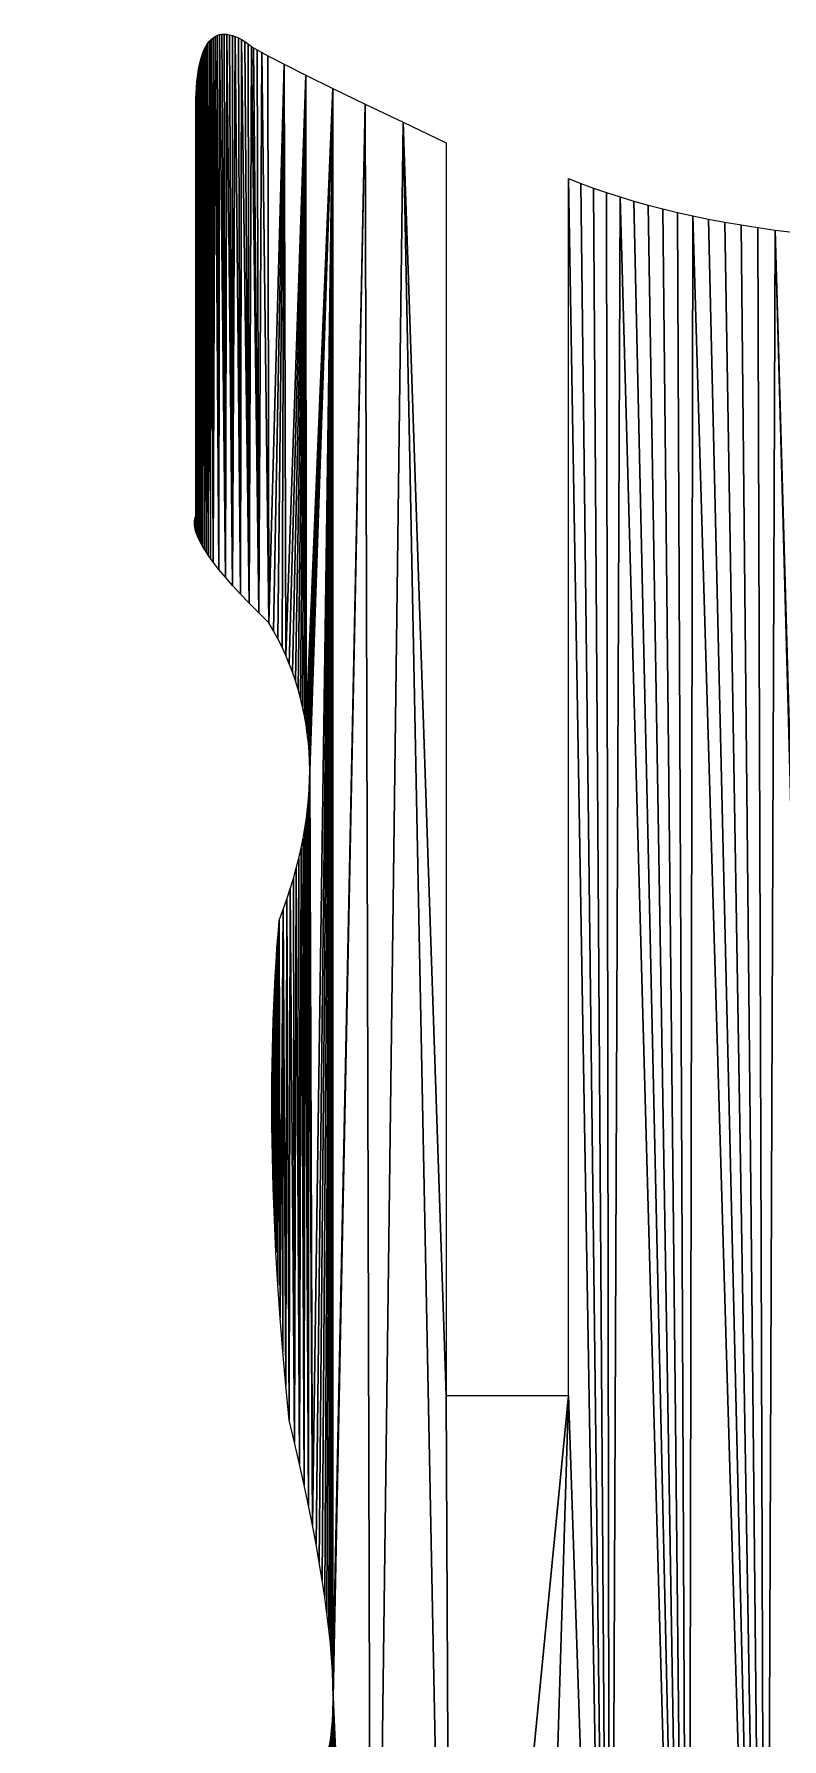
# Model space of a CAD drawing. Extents: x 10 to 917, y 10 to 841.
# Drawn here: x 160.7 to 199.5, y 659.7 to 748.3 of the extents above; entities that cross this region are included whole.
import ezdxf

# ---------------------------------------------------------------- set-up
doc = ezdxf.new("R2010")
doc.units = 0
doc.header["$MEASUREMENT"] = 0
doc.layers.get('0').update_dxf_attribs({"linetype": 'CONTINUOUS'})

msp = doc.modelspace()

# ---------------------------------------------------------------- linework, layer by layer
for p, q in [((169.989, 748.085), (170.095, 748.154)), ((170.095, 748.154), (170.206, 748.207)), ((170.206, 748.207), (170.322, 748.245)), ((170.322, 748.245), (170.445, 748.267)), ((170.445, 748.267), (170.574, 748.274)), ((170.574, 748.274), (170.708, 748.265)), ((170.708, 748.265), (170.848, 748.241)), ((170.848, 748.241), (170.994, 748.201)), ((170.994, 748.201), (171.146, 748.146)), ((171.146, 748.146), (171.304, 748.075)), ((169.417, 747.172), (169.481, 747.349)), ((169.481, 747.349), (169.551, 747.511)), ((169.551, 747.511), (169.627, 747.656)), ((169.627, 747.656), (169.709, 747.787)), ((169.709, 747.787), (169.797, 747.902)), ((169.797, 747.902), (169.89, 748.001)), ((169.89, 748.001), (169.989, 748.085)), ((171.304, 748.075), (171.467, 747.989)), ((171.467, 747.989), (171.636, 747.887)), ((171.636, 747.887), (171.812, 747.77)), ((171.812, 747.77), (171.993, 747.638)), ((171.993, 747.638), (172.098, 747.561)), ((172.098, 747.561), (172.274, 747.453)), ((172.274, 747.453), (172.52, 747.314)), ((172.52, 747.314), (172.836, 747.143)), ((169.218, 746.31), (169.259, 746.549)), ((169.259, 746.549), (169.306, 746.772)), ((169.306, 746.772), (169.358, 746.98)), ((169.358, 746.98), (169.417, 747.172)), ((172.836, 747.143), (173.679, 746.705)), ((173.679, 746.705), (174.803, 746.142)), ((169.112, 745.201), (169.13, 745.501)), ((169.13, 745.501), (169.153, 745.786)), ((169.153, 745.786), (169.182, 746.056)), ((169.182, 746.056), (169.218, 746.31)), ((174.803, 746.142), (176.208, 745.452)), ((169.094, 744.553), (169.1, 744.885)), ((169.1, 744.885), (169.112, 745.201)), ((176.208, 745.452), (177.894, 744.635)), ((177.894, 744.635), (179.861, 743.692)), ((169.094, 744.206), (169.094, 744.553)), ((169.094, 723.262), (169.094, 744.206)), ((179.861, 743.692), (182.109, 742.622)), ((182.109, 742.622), (182.109, 677.577)), ((188.45, 677.577), (188.45, 740.774)), ((188.45, 740.774), (189.093, 740.52)), ((189.093, 740.52), (189.755, 740.276)), ((189.755, 740.276), (190.436, 740.042)), ((190.436, 740.042), (191.136, 739.817)), ((191.136, 739.817), (191.855, 739.602)), ((191.855, 739.602), (192.594, 739.396)), ((192.594, 739.396), (193.352, 739.2)), ((193.352, 739.2), (194.128, 739.014)), ((194.128, 739.014), (194.924, 738.837)), ((194.924, 738.837), (195.739, 738.67)), ((195.739, 738.67), (196.573, 738.513)), ((196.573, 738.513), (197.427, 738.365)), ((197.427, 738.365), (198.299, 738.227)), ((198.299, 738.227), (199.191, 738.099)), ((199.191, 738.099), (200.101, 737.98)), ((169.019, 722.887), (169.023, 722.989)), ((169.025, 722.778), (169.019, 722.887)), ((169.023, 722.989), (169.037, 723.086)), ((169.041, 722.665), (169.025, 722.778)), ((169.037, 723.086), (169.061, 723.177)), ((169.066, 722.545), (169.041, 722.665)), ((169.061, 723.177), (169.094, 723.262)), ((169.102, 722.42), (169.066, 722.545)), ((169.147, 722.289), (169.102, 722.42)), ((169.202, 722.152), (169.147, 722.289)), ((169.267, 722.01), (169.202, 722.152)), ((169.341, 721.862), (169.267, 722.01)), ((169.426, 721.708), (169.341, 721.862)), ((169.52, 721.548), (169.426, 721.708)), ((169.624, 721.383), (169.52, 721.548)), ((169.738, 721.212), (169.624, 721.383)), ((169.862, 721.036), (169.738, 721.212)), ((169.995, 720.854), (169.862, 721.036)), ((170.292, 720.472), (169.995, 720.854)), ((170.628, 720.068), (170.292, 720.472)), ((171.003, 719.64), (170.628, 720.068)), ((171.417, 719.19), (171.003, 719.64)), ((171.871, 718.718), (171.417, 719.19)), ((172.364, 718.222), (171.871, 718.718)), ((172.896, 717.704), (172.364, 718.222)), ((173.136, 717.285), (172.896, 717.704)), ((173.361, 716.862), (173.136, 717.285)), ((173.572, 716.435), (173.361, 716.862)), ((173.768, 716.004), (173.572, 716.435)), ((173.95, 715.569), (173.768, 716.004)), ((174.118, 715.129), (173.95, 715.569)), ((174.271, 714.686), (174.118, 715.129)), ((174.41, 714.238), (174.271, 714.686)), ((174.534, 713.787), (174.41, 714.238)), ((174.644, 713.331), (174.534, 713.787)), ((174.74, 712.871), (174.644, 713.331)), ((174.821, 712.407), (174.74, 712.871)), ((174.888, 711.939), (174.821, 712.407)), ((174.941, 711.467), (174.888, 711.939)), ((174.979, 710.99), (174.941, 711.467)), ((175.002, 710.51), (174.979, 710.99)), ((175.011, 710.025), (175.002, 710.51)), ((174.987, 709.044), (175.006, 709.537)), ((175.006, 709.537), (175.011, 710.025)), ((174.905, 708.046), (174.953, 708.547)), ((174.953, 708.547), (174.987, 709.044)), ((174.765, 707.032), (174.842, 707.541)), ((174.842, 707.541), (174.905, 708.046)), ((174.673, 706.518), (174.765, 707.032)), ((174.447, 705.479), (174.567, 706.001)), ((174.567, 706.001), (174.673, 706.518)), ((174.163, 704.424), (174.312, 704.954)), ((174.312, 704.954), (174.447, 705.479)), ((173.822, 703.352), (174, 703.89)), ((174, 703.89), (174.163, 704.424)), ((173.629, 702.81), (173.822, 703.352)), ((173.365, 701.537), (173.423, 702.264)), ((173.423, 702.264), (173.629, 702.81)), ((173.312, 700.805), (173.365, 701.537)), ((173.263, 700.068), (173.312, 700.805)), ((173.22, 699.325), (173.263, 700.068)), ((173.147, 697.823), (173.181, 698.576)), ((173.181, 698.576), (173.22, 699.325)), ((173.118, 697.063), (173.147, 697.823)), ((173.094, 696.298), (173.118, 697.063)), ((173.074, 695.528), (173.094, 696.298)), ((173.059, 694.752), (173.074, 695.528)), ((173.049, 693.971), (173.059, 694.752)), ((173.044, 693.184), (173.049, 693.971)), ((173.044, 692.392), (173.044, 693.184)), ((173.048, 691.594), (173.044, 692.392)), ((173.058, 690.791), (173.048, 691.594)), ((173.072, 689.982), (173.058, 690.791)), ((173.091, 689.168), (173.072, 689.982)), ((173.114, 688.348), (173.091, 689.168)), ((173.143, 687.523), (173.114, 688.348)), ((173.176, 686.692), (173.143, 687.523)), ((173.257, 685.015), (173.176, 686.692)), ((173.357, 683.315), (173.257, 685.015)), ((173.476, 681.593), (173.357, 683.315)), ((173.615, 679.85), (173.476, 681.593)), ((173.772, 678.084), (173.615, 679.85)), ((173.949, 676.297), (173.772, 678.084)), ((182.109, 677.577), (188.45, 677.577)), ((174.225, 675.136), (173.949, 676.297)), ((174.484, 674.009), (174.225, 675.136)), ((174.724, 672.918), (174.484, 674.009)), ((174.947, 671.861), (174.724, 672.918)), ((175.152, 670.84), (174.947, 671.861)), ((175.339, 669.853), (175.152, 670.84)), ((175.508, 668.901), (175.339, 669.853)), ((175.66, 667.985), (175.508, 668.901)), ((175.794, 667.103), (175.66, 667.985)), ((175.909, 666.256), (175.794, 667.103)), ((176.007, 665.444), (175.909, 666.256)), ((176.088, 664.668), (176.007, 665.444)), ((176.15, 663.926), (176.088, 664.668)), ((176.195, 663.219), (176.15, 663.926)), ((176.221, 662.547), (176.195, 663.219)), ((176.23, 661.91), (176.221, 662.547)), ((176.221, 661.308), (176.228, 661.604)), ((176.228, 661.604), (176.23, 661.91)), ((176.175, 660.47), (176.195, 660.74)), ((176.195, 660.74), (176.21, 661.02)), ((176.21, 661.02), (176.221, 661.308)), ((176.088, 659.711), (176.121, 659.955)), ((176.121, 659.955), (176.15, 660.208)), ((176.15, 660.208), (176.175, 660.47))]:
    msp.add_line(p, q)

# ---------------------------------------------------------------- meshes
mesh = msp.add_polyface()
corners = [(169.023, 722.989), (169.025, 722.778), (169.019, 722.887), (169.037, 723.086), (169.041, 722.665), (169.061, 723.177), (169.066, 722.545), (169.094, 723.262), (169.102, 722.42), (170.292, 720.472), (170.322, 748.245), (170.628, 720.068), (170.708, 748.265), (171.003, 719.64), (171.146, 748.146), (171.417, 719.19), (171.467, 747.989), (171.871, 718.718), (171.993, 747.638), (172.364, 718.222), (172.52, 747.314), (172.896, 717.704), (173.679, 746.705), (173.136, 717.285), (173.361, 716.862), (173.572, 716.435), (173.768, 716.004), (174.803, 746.142), (173.95, 715.569), (174.118, 715.129), (174.271, 714.686), (174.41, 714.238), (174.534, 713.787), (174.644, 713.331), (174.74, 712.871), (174.821, 712.407), (176.208, 745.452), (174.888, 711.939), (174.941, 711.467), (174.979, 710.99), (175.002, 710.51), (175.011, 710.025), (173.176, 686.692), (173.147, 697.823), (173.181, 698.576), (173.257, 685.015), (173.22, 699.325), (173.263, 700.068), (173.357, 683.315), (173.312, 700.805), (173.365, 701.537), (173.476, 681.593), (173.423, 702.264), (173.629, 702.81), (173.772, 678.084), (173.822, 703.352), (173.949, 676.297), (174, 703.89), (174.225, 675.136), (174.163, 704.424), (174.312, 704.954), (174.484, 674.009), (174.447, 705.479), (174.567, 706.001), (174.724, 672.918), (174.673, 706.518), (174.765, 707.032), (174.947, 671.861), (174.842, 707.541), (174.905, 708.046), (174.953, 708.547), (175.152, 670.84), (174.987, 709.044), (175.006, 709.537)]
mesh.append_faces([[corners[k] for k in face] for face in [(0, 1, 2)]], dxfattribs={"vtx0": -1})
mesh.append_faces([[corners[k] for k in face] for face in [(1, 3, 4), (4, 5, 6), (6, 7, 8), (9, 10, 11), (11, 12, 13), (13, 14, 15), (15, 16, 17), (17, 18, 19), (19, 20, 21), (21, 22, 23), (23, 22, 24), (24, 22, 25), (25, 22, 26), (26, 27, 28), (28, 27, 29), (29, 27, 30), (30, 27, 31), (31, 27, 32), (32, 27, 33), (33, 27, 34), (34, 27, 35), (35, 36, 37), (37, 36, 38), (38, 36, 39), (39, 36, 40), (40, 36, 41)]], dxfattribs={"vtx0": -1, "vtx1": -1})
mesh.append_faces([[corners[k] for k in face] for face in [(1, 0, 3), (4, 3, 5), (6, 5, 7), (42, 43, 44), (45, 44, 46), (45, 46, 47), (48, 47, 49), (48, 49, 50), (51, 50, 52), (51, 52, 53), (54, 53, 55), (56, 55, 57), (58, 57, 59), (58, 59, 60), (61, 60, 62), (61, 62, 63), (64, 63, 65), (64, 65, 66), (67, 66, 68), (67, 68, 69), (67, 69, 70), (71, 70, 72), (71, 72, 73), (71, 73, 41)]], dxfattribs={"vtx0": -1, "vtx2": -1})
mesh = msp.add_polyface()
corners = [(169.094, 744.553), (169.094, 723.262), (169.094, 744.206), (169.102, 722.42), (169.1, 744.885), (169.112, 745.201), (169.147, 722.289), (169.13, 745.501), (169.153, 745.786), (169.202, 722.152), (169.182, 746.056), (169.218, 746.31), (169.267, 722.01), (169.259, 746.549), (169.306, 746.772), (169.341, 721.862), (169.358, 746.98), (169.426, 721.708), (169.417, 747.172), (169.481, 747.349), (169.52, 721.548), (169.551, 747.511), (169.624, 721.383), (169.627, 747.656), (169.738, 721.212), (169.709, 747.787), (169.797, 747.902), (169.862, 721.036), (169.89, 748.001), (169.995, 720.854), (169.989, 748.085), (170.095, 748.154), (170.292, 720.472), (170.206, 748.207), (170.322, 748.245), (170.628, 720.068), (170.445, 748.267), (170.574, 748.274), (170.708, 748.265), (171.003, 719.64), (170.848, 748.241), (170.994, 748.201), (171.146, 748.146), (171.417, 719.19), (171.304, 748.075), (171.467, 747.989), (171.871, 718.718), (171.636, 747.887), (171.812, 747.77), (171.993, 747.638), (172.364, 718.222), (172.098, 747.561), (172.274, 747.453), (172.52, 747.314), (172.896, 717.704), (172.836, 747.143), (173.679, 746.705), (173.768, 716.004), (174.803, 746.142), (174.821, 712.407), (176.208, 745.452)]
mesh.append_faces([[corners[k] for k in face] for face in [(0, 1, 2)]], dxfattribs={"vtx0": -1})
mesh.append_faces([[corners[k] for k in face] for face in [(3, 5, 6), (6, 8, 9), (9, 11, 12), (12, 14, 15), (15, 16, 17), (17, 19, 20), (20, 21, 22), (22, 23, 24), (24, 26, 27), (27, 28, 29), (29, 31, 32)]], dxfattribs={"vtx0": -1, "vtx1": -1})
mesh.append_faces([[corners[k] for k in face] for face in [(3, 1, 0)]], dxfattribs={"vtx0": -1, "vtx1": -1, "vtx2": -1})
mesh.append_faces([[corners[k] for k in face] for face in [(3, 0, 4), (3, 4, 5), (6, 5, 7), (6, 7, 8), (9, 8, 10), (9, 10, 11), (12, 11, 13), (12, 13, 14), (15, 14, 16), (17, 16, 18), (17, 18, 19), (20, 19, 21), (22, 21, 23), (24, 23, 25), (24, 25, 26), (27, 26, 28), (29, 28, 30), (29, 30, 31), (32, 31, 33), (32, 33, 34), (35, 34, 36), (35, 36, 37), (35, 37, 38), (39, 38, 40), (39, 40, 41), (39, 41, 42), (43, 42, 44), (43, 44, 45), (46, 45, 47), (46, 47, 48), (46, 48, 49), (50, 49, 51), (50, 51, 52), (50, 52, 53), (54, 53, 55), (54, 55, 56), (57, 56, 58), (59, 58, 60)]], dxfattribs={"vtx0": -1, "vtx2": -1})
mesh = msp.add_polyface()
corners = [(175.011, 710.025), (176.208, 745.452), (175.152, 670.84), (175.339, 669.853), (175.508, 668.901), (175.66, 667.985), (175.794, 667.103), (175.909, 666.256), (176.007, 665.444), (176.088, 664.668), (176.15, 663.926), (176.195, 663.219), (176.221, 662.547), (177.894, 744.635), (176.23, 661.91), (207.718, 735.443), (207.372, 673.367), (207.372, 735.407), (178.235, 616.826), (179.861, 743.692), (182.4, 615.529), (182.109, 677.577), (182.109, 742.622), (190.625, 613.007), (188.45, 677.577), (188.45, 740.774), (189.093, 740.52), (189.755, 740.276), (190.436, 740.042), (191.136, 739.817), (194.684, 611.781), (191.855, 739.602), (192.594, 739.396), (193.352, 739.2), (194.128, 739.014), (194.924, 738.837), (198.708, 610.578), (195.739, 738.67), (196.573, 738.513), (197.427, 738.365), (198.299, 738.227), (199.191, 738.099), (202.696, 609.399), (201.031, 673.367), (200.101, 737.98), (201.031, 737.87), (210.567, 607.11), (208.068, 735.472), (208.42, 735.491), (208.776, 735.503), (209.135, 735.505), (209.496, 735.499), (209.861, 735.485), (210.228, 735.461), (210.599, 735.43), (214.449, 606.001), (210.972, 735.389), (211.349, 735.34), (211.729, 735.283), (212.111, 735.217), (212.497, 735.142), (212.886, 735.058), (213.277, 734.966)]
mesh.append_faces([[corners[k] for k in face] for face in [(15, 16, 17), (21, 19, 22), (43, 44, 45)]], dxfattribs={"vtx0": -1})
mesh.append_faces([[corners[k] for k in face] for face in [(2, 1, 3), (3, 1, 4), (4, 1, 5), (5, 1, 6), (6, 1, 7), (7, 1, 8), (8, 1, 9), (9, 1, 10), (10, 1, 11), (11, 1, 12), (12, 13, 14)]], dxfattribs={"vtx0": -1, "vtx1": -1})
mesh.append_faces([[corners[k] for k in face] for face in [(0, 1, 2), (18, 14, 13), (20, 19, 21), (42, 41, 43)]], dxfattribs={"vtx0": -1, "vtx1": -1, "vtx2": -1})
mesh.append_faces([[corners[k] for k in face] for face in [(12, 1, 13), (18, 13, 19), (23, 24, 25), (23, 25, 26), (23, 26, 27), (23, 27, 28), (23, 28, 29), (30, 29, 31), (30, 31, 32), (30, 32, 33), (30, 33, 34), (30, 34, 35), (36, 35, 37), (36, 37, 38), (36, 38, 39), (36, 39, 40), (36, 40, 41), (43, 41, 44), (46, 15, 47), (46, 47, 48), (46, 48, 49), (46, 49, 50), (46, 50, 51), (46, 51, 52), (46, 52, 53), (46, 53, 54), (55, 54, 56), (55, 56, 57), (55, 57, 58), (55, 58, 59), (55, 59, 60), (55, 60, 61), (55, 61, 62)]], dxfattribs={"vtx0": -1, "vtx2": -1})
mesh = msp.add_polyface()
corners = [(178.235, 616.826), (174.089, 656.505), (174.225, 656.548), (174.357, 656.6), (174.484, 656.661), (174.606, 656.731), (174.724, 656.809), (174.838, 656.896), (174.947, 656.991), (175.052, 657.096), (175.152, 657.209), (175.248, 657.331), (175.339, 657.462), (175.426, 657.601), (175.508, 657.749), (175.586, 657.906), (175.66, 658.072), (175.729, 658.246), (175.794, 658.429), (175.854, 658.621), (175.909, 658.821), (175.961, 659.031), (176.007, 659.249), (176.05, 659.476), (176.088, 659.711), (176.121, 659.955), (176.15, 660.208), (176.175, 660.47), (176.195, 660.74), (176.21, 661.02), (176.221, 661.308), (176.228, 661.604), (176.23, 661.91), (179.861, 743.692), (182.4, 615.529), (182.109, 677.577), (188.45, 677.577), (186.53, 614.257), (190.625, 613.007), (191.136, 739.817), (194.684, 611.781), (194.924, 738.837), (198.708, 610.578), (199.191, 738.099), (202.696, 609.399), (201.031, 673.367), (207.372, 673.367), (206.649, 608.243), (210.567, 607.11), (207.718, 735.443), (210.599, 735.43), (214.449, 606.001), (214.47, 734.639), (218.295, 604.915), (218.643, 732.989), (219.953, 667.401), (222.107, 603.852), (226.294, 667.401), (225.882, 602.813), (229.623, 601.797), (226.753, 728.697), (229.848, 727.211), (234.708, 599.764)]
mesh.append_faces([[corners[k] for k in face] for face in [(0, 33, 34), (34, 36, 37), (37, 36, 38), (38, 39, 40), (40, 41, 42), (42, 43, 44), (44, 46, 47), (47, 46, 48), (48, 50, 51), (51, 52, 53), (53, 55, 56), (56, 57, 58), (58, 57, 59), (59, 61, 62)]], dxfattribs={"vtx0": -1, "vtx1": -1})
mesh.append_faces([[corners[k] for k in face] for face in [(48, 46, 49), (53, 54, 55), (59, 57, 60)]], dxfattribs={"vtx0": -1, "vtx1": -1, "vtx2": -1})
mesh.append_faces([[corners[k] for k in face] for face in [(0, 1, 2), (0, 2, 3), (0, 3, 4), (0, 4, 5), (0, 5, 6), (0, 6, 7), (0, 7, 8), (0, 8, 9), (0, 9, 10), (0, 10, 11), (0, 11, 12), (0, 12, 13), (0, 13, 14), (0, 14, 15), (0, 15, 16), (0, 16, 17), (0, 17, 18), (0, 18, 19), (0, 19, 20), (0, 20, 21), (0, 21, 22), (0, 22, 23), (0, 23, 24), (0, 24, 25), (0, 25, 26), (0, 26, 27), (0, 27, 28), (0, 28, 29), (0, 29, 30), (0, 30, 31), (0, 31, 32), (34, 35, 36), (44, 45, 46), (56, 55, 57)]], dxfattribs={"vtx0": -1, "vtx2": -1})
mesh = msp.add_polyface()
corners = [(160.978, 622.351), (160.691, 654.569), (161.027, 654.593), (161.719, 622.149), (161.356, 654.609), (161.678, 654.616), (161.993, 654.616), (162.466, 621.929), (162.302, 654.608), (162.603, 654.592), (163.221, 621.689), (162.898, 654.568), (163.187, 637.574), (163.187, 654.536), (169.798, 619.488), (169.528, 637.574), (169.528, 654.624), (169.864, 654.688), (174.034, 618.145), (170.192, 654.759), (170.512, 654.837), (170.824, 654.921), (171.128, 655.013), (171.424, 655.111), (171.712, 655.216), (171.993, 655.328), (172.265, 655.447), (172.529, 655.573), (172.786, 655.705), (173.034, 655.845), (173.275, 655.991), (173.508, 656.144), (173.732, 656.304), (173.949, 656.471), (174.089, 656.505), (173.044, 693.184), (173.048, 691.594), (173.044, 692.392), (173.049, 693.971), (173.058, 690.791), (173.059, 694.752), (173.072, 689.982), (173.074, 695.528), (173.091, 689.168), (173.094, 696.298), (173.114, 688.348), (173.118, 697.063), (173.143, 687.523), (173.147, 697.823), (173.176, 686.692), (173.181, 698.576), (173.257, 685.015), (173.263, 700.068), (173.357, 683.315), (173.365, 701.537), (173.476, 681.593), (173.629, 702.81), (173.615, 679.85), (173.772, 678.084), (173.822, 703.352), (173.949, 676.297), (174, 703.89), (174.225, 675.136), (174.312, 704.954), (174.484, 674.009), (174.567, 706.001), (174.724, 672.918), (174.765, 707.032), (174.947, 671.861), (174.953, 708.547), (175.152, 670.84)]
mesh.append_faces([[corners[k] for k in face] for face in [(12, 11, 13), (35, 36, 37)]], dxfattribs={"vtx0": -1})
mesh.append_faces([[corners[k] for k in face] for face in [(36, 38, 39), (39, 40, 41), (41, 42, 43), (43, 44, 45), (45, 46, 47), (47, 48, 49), (49, 50, 51), (51, 52, 53), (53, 54, 55), (55, 56, 57), (57, 56, 58), (58, 59, 60), (60, 61, 62), (62, 63, 64), (64, 65, 66), (66, 67, 68), (68, 69, 70)]], dxfattribs={"vtx0": -1, "vtx1": -1})
mesh.append_faces([[corners[k] for k in face] for face in [(10, 11, 12)]], dxfattribs={"vtx0": -1, "vtx1": -1, "vtx2": -1})
mesh.append_faces([[corners[k] for k in face] for face in [(0, 1, 2), (3, 2, 4), (3, 4, 5), (3, 5, 6), (7, 6, 8), (7, 8, 9), (10, 9, 11), (14, 15, 16), (14, 16, 17), (18, 17, 19), (18, 19, 20), (18, 20, 21), (18, 21, 22), (18, 22, 23), (18, 23, 24), (18, 24, 25), (18, 25, 26), (18, 26, 27), (18, 27, 28), (18, 28, 29), (18, 29, 30), (18, 30, 31), (18, 31, 32), (18, 32, 33), (18, 33, 34), (36, 35, 38), (39, 38, 40), (41, 40, 42), (43, 42, 44), (45, 44, 46), (47, 46, 48)]], dxfattribs={"vtx0": -1, "vtx2": -1})

doc.saveas('drawing.dxf')
